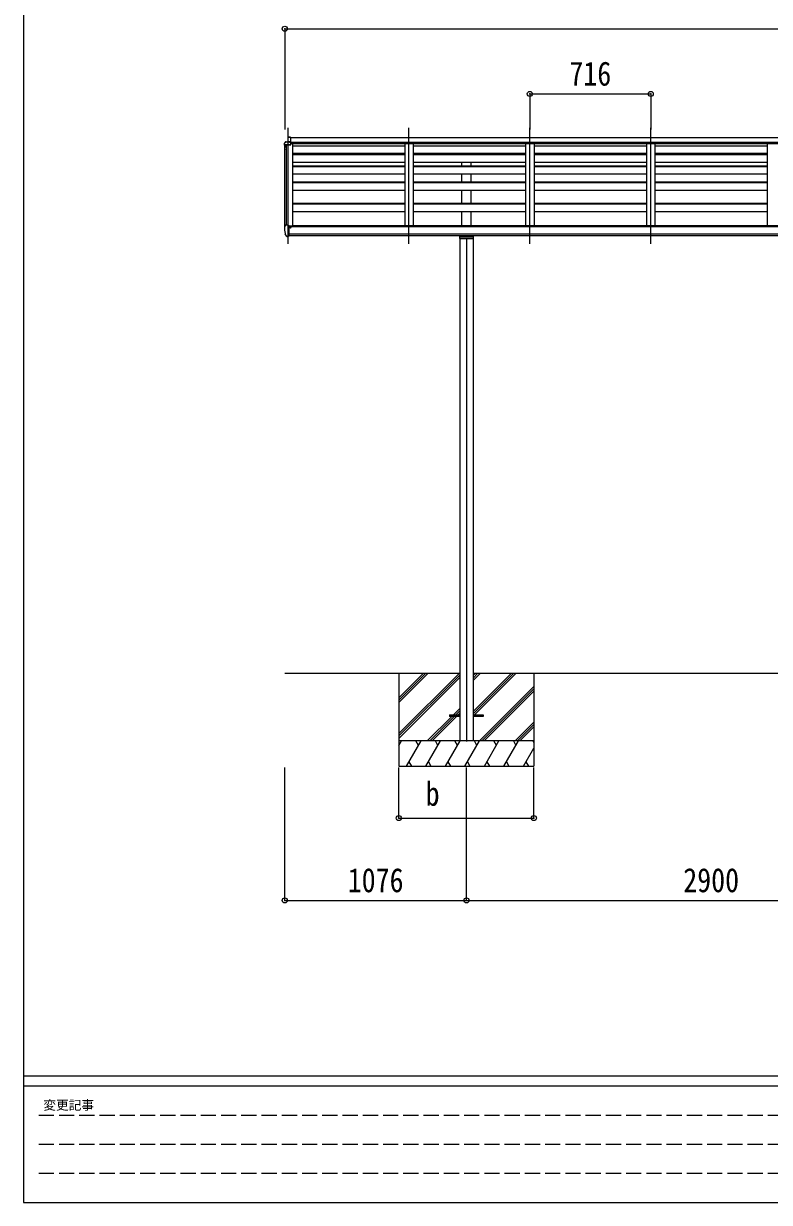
# Model space of a CAD drawing. Units: millimetres at full size. Extents: x -8385 to 8479, y -5853 to 5787.
# Drawn here: x -8385 to -3966, y -5853 to 1134 of the extents above; entities that cross this region are included whole.
import ezdxf
from ezdxf.enums import TextEntityAlignment as Align

# ---------------------------------------------------------------- set-up
doc = ezdxf.new("R2010")
doc.units = ezdxf.units.MM
doc.header["$LTSCALE"] = 30
doc.header["$PDMODE"] = 32
doc.header["$PDSIZE"] = 30
doc.linetypes.add('DASHED3', pattern=[4, 3, -1])
for name, color, linetype, lineweight in [('0-0_0', 7, 'Continuous', 9), ('0-1_本体', 4, 'Continuous', 9), ('0-2_部品', 7, 'Continuous', 9), ('0-8_PARTS2', 2, 'Continuous', 9), ('0-A_寸法', 6, 'Continuous', 9), ('F-0_240', 7, 'Continuous', 9)]:
    doc.layers.add(name, color=color, linetype=linetype, lineweight=lineweight)
doc.styles.add('ＭＳ ゴシック', font='')
doc.styles.get('ＭＳ ゴシック').set_extended_font_data('MS Gothic')

msp = doc.modelspace()

# ---------------------------------------------------------------- linework, layer by layer
at = {"layer": '0-0_0'}
for p, q in [((-5801.42, -2717.9), (-6837.92, -2717.9)), ((-6161.92, -2717.9), (-6161.92, -3267.89)), ((-6161.92, -3074.2), (-5805.61, -2717.9)), ((-6161.92, -2862.07), (-6017.74, -2717.9)), ((-6161.92, -2876.21), (-6003.6, -2717.9)), ((-6161.92, -2890.36), (-5989.45, -2717.9)), ((-2901.42, -2717.9), (-5722.42, -2717.9)), ((-5722.42, -2943.07), (-5497.24, -2717.9)), ((-5722.42, -2957.21), (-5483.1, -2717.9)), ((-5722.42, -2759.23), (-5681.09, -2717.9)), ((-5722.42, -2745.08), (-5695.23, -2717.9)), ((-5722.42, -2730.94), (-5709.37, -2717.9)), ((-5714.46, -2963.4), (-5468.95, -2717.9)), ((-5361.92, -2717.9), (-5361.92, -3267.89)), ((-6161.92, -3088.35), (-5801.42, -2727.85)), ((-6161.92, -3102.49), (-5801.42, -2741.99)), ((-5685.11, -3117.9), (-5361.92, -2794.71)), ((-5670.97, -3117.9), (-5361.92, -2808.85)), ((-5656.82, -3117.9), (-5361.92, -2822.99)), ((-5838.97, -2963.4), (-5801.42, -2925.84)), ((-5993.47, -3117.9), (-5847.97, -2972.4)), ((-5979.33, -3117.9), (-5833.83, -2972.4)), ((-5965.19, -3117.9), (-5819.69, -2972.4)), ((-5824.83, -2963.4), (-5801.42, -2939.98)), ((-5810.69, -2963.4), (-5801.42, -2954.12)), ((-5472.97, -3117.9), (-5361.92, -3006.84)), ((-5458.83, -3117.9), (-5361.92, -3020.98)), ((-5444.69, -3117.9), (-5361.92, -3035.12)), ((-6161.92, -3145.4), (-6146.04, -3117.89)), ((-5361.92, -3117.9), (-6161.92, -3117.9)), ((-6117.17, -3267.89), (-6030.57, -3117.9)), ((-6045.57, -3143.88), (-6060.57, -3117.89)), ((-6001.7, -3267.89), (-5915.1, -3117.89)), ((-5930.1, -3143.88), (-5945.1, -3117.9)), ((-5886.23, -3267.89), (-5799.63, -3117.9)), ((-5814.63, -3143.88), (-5829.63, -3117.89)), ((-5770.76, -3267.89), (-5684.16, -3117.9)), ((-5699.16, -3143.88), (-5714.16, -3117.89)), ((-5655.29, -3267.89), (-5568.69, -3117.9)), ((-5583.69, -3143.88), (-5598.69, -3117.89)), ((-5539.82, -3267.89), (-5453.22, -3117.9)), ((-5483.22, -3117.9), (-5468.22, -3143.88)), ((-5367.75, -3117.9), (-5361.92, -3127.99)), ((-5424.35, -3267.89), (-5361.92, -3159.76)), ((-6161.92, -3267.89), (-5361.92, -3267.89)), ((-6102.17, -3241.92), (-6087.17, -3267.89)), ((-5986.7, -3241.92), (-5971.7, -3267.89)), ((-5871.23, -3241.91), (-5856.23, -3267.89)), ((-5755.76, -3241.91), (-5740.76, -3267.89)), ((-5640.29, -3241.92), (-5625.29, -3267.89)), ((-5524.82, -3241.92), (-5509.82, -3267.89)), ((-5409.35, -3241.92), (-5394.35, -3267.89))]:
    msp.add_line(p, q, dxfattribs=at)
at = {"layer": '0-1_本体'}
for p, q in [((-6804.42, 458.5), (-1819.42, 458.5)), ((-6804.42, 431.39), (-1819.42, 431.39)), ((-6801.42, 429.13), (-1822.42, 429.13)), ((-6801.42, 423.48), (-1822.42, 423.48)), ((-6801.42, 422.58), (-1822.42, 422.58)), ((-6792.92, 422.58), (-6792.92, -66.04)), ((-6126.92, 422.58), (-6126.92, -64.38)), ((-6076.92, 422.58), (-6076.92, -64.38)), ((-5410.92, 422.58), (-5410.92, -64.38)), ((-5360.92, 422.58), (-5360.92, -64.38)), ((-4694.92, 422.58), (-4694.92, -64.38)), ((-4644.92, 422.58), (-4644.92, -64.38)), ((-3978.92, 422.58), (-3978.92, -64.38)), ((-6837.92, -67.45), (-6837.92, 414.98)), ((-6828.22, -60.9), (-6828.22, 415.61)), ((-6126.91, 407.13), (-6792.92, 407.13)), ((-6126.91, 362.6), (-6792.92, 362.6)), ((-6126.91, 360.6), (-6792.92, 360.6)), ((-6792.92, 358.43), (-6126.92, 358.43)), ((-6126.92, 355.87), (-6792.92, 355.87)), ((-5410.91, 407.13), (-6076.92, 407.13)), ((-5410.91, 362.6), (-6076.92, 362.6)), ((-5410.91, 360.6), (-6076.92, 360.6)), ((-6076.92, 358.43), (-5410.92, 358.43)), ((-5410.92, 355.87), (-6076.92, 355.87)), ((-5789.42, 358.43), (-5789.42, 360.6)), ((-5734.42, 358.43), (-5734.42, 360.6)), ((-4694.91, 407.13), (-5360.92, 407.13)), ((-4694.91, 362.6), (-5360.92, 362.6)), ((-4694.91, 360.6), (-5360.92, 360.6)), ((-5360.92, 358.43), (-4694.92, 358.43)), ((-4694.92, 355.87), (-5360.92, 355.87)), ((-3978.91, 407.13), (-4644.92, 407.13)), ((-3978.91, 362.6), (-4644.92, 362.6)), ((-3978.91, 360.6), (-4644.92, 360.6)), ((-4644.92, 358.43), (-3978.92, 358.43)), ((-3978.92, 355.87), (-4644.92, 355.87)), ((-6126.92, 311.13), (-6792.92, 311.13)), ((-6792.92, 291.37), (-6126.92, 291.37)), ((-6792.92, 287.35), (-6126.92, 287.35)), ((-5410.92, 311.13), (-6076.92, 311.13)), ((-6076.92, 291.37), (-5410.92, 291.37)), ((-6076.92, 287.35), (-5410.92, 287.35)), ((-5789.42, 291.37), (-5789.42, 311.13)), ((-5734.42, 291.37), (-5734.42, 311.13)), ((-4694.92, 311.13), (-5360.92, 311.13)), ((-5360.92, 291.37), (-4694.92, 291.37)), ((-5360.92, 287.35), (-4694.92, 287.35)), ((-3978.92, 311.13), (-4644.92, 311.13)), ((-4644.92, 291.37), (-3978.92, 291.37)), ((-4644.92, 287.35), (-3978.92, 287.35)), ((-6792.92, 242.91), (-6126.92, 242.91)), ((-6076.92, 242.91), (-5410.92, 242.91)), ((-5789.42, 194.94), (-5789.42, 242.91)), ((-5734.42, 194.94), (-5734.42, 242.91)), ((-5360.92, 242.91), (-4694.92, 242.91)), ((-4644.92, 242.91), (-3978.92, 242.91)), ((-6792.92, 194.94), (-6126.92, 194.94)), ((-6126.92, 189.54), (-6792.92, 189.54)), ((-6792.92, 145.49), (-6126.92, 145.49)), ((-6076.92, 194.94), (-5410.92, 194.94)), ((-5410.92, 189.54), (-6076.92, 189.54)), ((-6076.92, 145.49), (-5410.92, 145.49)), ((-5789.42, 69.44), (-5789.42, 145.49)), ((-5734.42, 69.44), (-5734.42, 145.49)), ((-5360.92, 194.94), (-4694.92, 194.94)), ((-4694.92, 189.54), (-5360.92, 189.54)), ((-5360.92, 145.49), (-4694.92, 145.49)), ((-4644.92, 194.94), (-3978.92, 194.94)), ((-3978.92, 189.54), (-4644.92, 189.54)), ((-4644.92, 145.49), (-3978.92, 145.49)), ((-6792.92, 69.44), (-6126.92, 69.44)), ((-6126.92, 62.64), (-6792.92, 62.64)), ((-6792.92, 19.09), (-6126.92, 19.09)), ((-6076.92, 69.44), (-5410.92, 69.44)), ((-5410.92, 62.64), (-6076.92, 62.64)), ((-6076.92, 19.09), (-5410.92, 19.09)), ((-5789.42, -64.38), (-5789.42, 19.09)), ((-5734.42, -64.38), (-5734.42, 19.09)), ((-5360.92, 69.44), (-4694.92, 69.44)), ((-4694.92, 62.64), (-5360.92, 62.64)), ((-5360.92, 19.09), (-4694.92, 19.09)), ((-4644.92, 69.44), (-3978.92, 69.44)), ((-3978.92, 62.64), (-4644.92, 62.64)), ((-4644.92, 19.09), (-3978.92, 19.09)), ((-6816.42, -66.04), (-6792.91, -66.04)), ((-6787.92, -71), (-6787.92, -64.3)), ((-1835.92, -64.3), (-6787.92, -64.3)), ((-1812.42, -71), (-6811.42, -71)), ((-6811.42, -112.23), (-1812.42, -112.23)), ((-1812.42, -124.08), (-6811.42, -124)), ((-5801.42, -140.81), (-5801.42, -3117.9)), ((-5722.42, -140.81), (-5722.42, -3117.9))]:
    msp.add_line(p, q, dxfattribs=at)
msp.add_circle((-6803.94, -75.74), 3, dxfattribs=at)
at = {"layer": '0-2_部品'}
for p, q in [((-6839.92, 413.23), (-6839.92, 424.3)), ((-6833.01, 433.11), (-6837.07, 427.3)), ((-6829.92, 433.67), (-6832.25, 433.53)), ((-6829.92, 433.67), (-6817.92, 433.67)), ((-6816.42, 460.51), (-6817.92, 460.51)), ((-6817.92, 460.51), (-6817.92, 458.12)), ((-6817.92, 432.02), (-6817.92, 458.12)), ((-6804.42, 432.75), (-6817.92, 433.57)), ((-6804.42, 432.54), (-6817.92, 433.29)), ((-6804.42, 431.27), (-6817.92, 432.02)), ((-6817.92, 432.02), (-6801.42, 429.53)), ((-6816.42, 460.51), (-6816.42, 458.8)), ((-6804.42, 459.77), (-6816.42, 460.5)), ((-6816.42, 458.8), (-6816.42, 458.78)), ((-6804.42, 459.77), (-6804.42, 431.27)), ((-6801.42, 415.61), (-6801.42, 429.53)), ((-6838.42, 413.23), (-6838.42, 413.86)), ((-6837.07, 416.86), (-6832.5, 417.11)), ((-6836.99, 415.36), (-6832.42, 415.62)), ((-6832.5, 417.11), (-6801.42, 417.11)), ((-6832.5, 415.61), (-6801.42, 415.61)), ((-6833.01, -61.39), (-6837.07, -67.2)), ((-6817.92, -129.32), (-6817.92, -60.82)), ((-6816.42, -61.74), (-6817.92, -61.74)), ((-6816.42, -61.74), (-6816.42, -67.91)), ((-6839.92, -70.19), (-6839.92, -70.82)), ((-6825.54, -127.51), (-6835.28, -112.13)), ((-6819.42, -129.23), (-6823.12, -129)), ((-6819.42, -129.23), (-6817.92, -129.32)), ((-6811.42, -70.56), (-6817.92, -70.16)), ((-6817.92, -127.12), (-6817.42, -127.12)), ((-6817.42, -127.12), (-6816.92, -126.12)), ((-6811.42, -126.12), (-6816.92, -126.12)), ((-6806.94, -75.74), (-6806.42, -75.74)), ((-6806.42, -75.74), (-6806.12, -75.74)), ((-5723.42, -131.55), (-5800.42, -131.55))]:
    msp.add_line(p, q, dxfattribs=at)
at = {"layer": '0-2_部品', "color": 4}
for p, q in [((-5861.92, -2963.4), (-5801.42, -2963.4)), ((-5861.92, -2963.4), (-5861.92, -2972.4)), ((-5801.42, -2972.4), (-5861.92, -2972.4)), ((-5722.42, -2963.4), (-5661.92, -2963.4)), ((-5661.92, -2972.4), (-5722.42, -2972.4)), ((-5661.92, -2963.4), (-5661.92, -2972.4))]:
    msp.add_line(p, q, dxfattribs=at)
at = {"layer": '0-2_部品'}
for points in [[(-6804.42, 458.61), (-6808.02, 458.66), (-6816.42, 458.78)], [(-6817.92, -60.82), (-6829.92, -60.82), (-6832.25, -60.97)], [(-6811.42, -126.12), (-6811.42, -67.91), (-6816.42, -67.91)], [(-6817.92, -115.43), (-6814.75, -115.02), (-6811.42, -114.6)], [(-6806.12, -74.55), (-6806.12, -75.74), (-6801.42, -75.74)], [(-6801.42, -74.12), (-6801.42, -75.74), (-6800.94, -75.74)], [(-5803.42, -124.22), (-5803.42, -140.81), (-5720.42, -140.81), (-5720.42, -124.22)]]:
    msp.add_lwpolyline(points, dxfattribs=at)
for centre, radius, start, end in [((-6836.92, 424.3), 3, 93, 180), ((-6832.19, 432.53), 1, 93.5, 145), ((-6836.92, 413.86), 3, 93, 180), ((-6637.92, 413.23), 202, 180, 188.0693), ((-6836.92, 413.86), 1.5, 93, 180), ((-6637.92, 413.23), 200.5, 180, 184.04721), ((-6836.92, -70.19), 3, 93, 180), ((-6832.19, -61.96), 1, 93.5, 145), ((-6647.42, -70.82), 192.49, 180.0008, 192.1233), ((-6832.69, -110.63), 3, 191.83348, 210), ((-6822.94, -126.01), 3, 210, 266.5), ((-6803.92, -75.74), 2.5, 151.64236, 180), ((-6803.92, -75.74), 2.5, 0, 151.64236)]:
    msp.add_arc(centre, radius, start, end, dxfattribs=at)
msp.add_ellipse((-6774.58, 457.86), major_axis=(-43.33, 0.25), ratio=0.060879, start_param=6.0196548, end_param=6.2835435, dxfattribs=at)
at = {"layer": '0-8_PARTS2', "color": 6}
for p, q in [((-6837.92, 1102.72), (-1785.92, 1102.72)), ((-5385.92, 716.82), (-4669.92, 716.82))]:
    msp.add_line(p, q, dxfattribs=at)
at = {"layer": '0-8_PARTS2'}
for p, q in [((-6817.92, -171.38), (-6817.92, 515.53)), ((-6101.92, -171.38), (-6101.92, 515.53)), ((-5385.92, -171.38), (-5385.92, 515.53)), ((-4669.92, -171.38), (-4669.92, 515.53)), ((-5761.92, -138.01), (-5761.92, -3120.69))]:
    msp.add_line(p, q, dxfattribs=at)
at = {"layer": '0-A_寸法'}
for p, q in [((-6837.92, 1102.72), (-6837.92, 506.63)), ((-5385.92, 716.82), (-5385.92, 506.63)), ((-4669.92, 716.82), (-4669.92, 506.63)), ((-6837.92, -4063.08), (-6837.92, -3275.9)), ((-6161.92, -3574.55), (-6161.92, -3275.9)), ((-5761.92, -4063.08), (-5761.92, -3275.9)), ((-5361.92, -3574.55), (-5361.92, -3275.9)), ((-6161.92, -3574.55), (-5361.92, -3574.55)), ((-6837.92, -4063.08), (-5761.92, -4063.08)), ((-5761.92, -4063.08), (-2861.92, -4063.08))]:
    msp.add_line(p, q, dxfattribs=at)
for p in [(-6837.92, 1102.72), (-5385.92, 716.82), (-4669.92, 716.82), (-6161.92, -3574.55), (-5361.92, -3574.55), (-6837.92, -4063.08), (-5761.92, -4063.08)]:
    msp.add_point(p, dxfattribs=at)
at = {"layer": 'F-0_240', "color": 5}
for p, q in [((-8385.45, 5787.34), (-8385.45, -5852.66)), ((-8385.45, -5102.66), (8054.55, -5102.66)), ((-8385.45, -5162.66), (5387.79, -5162.66)), ((-8385.45, -5852.66), (8054.55, -5852.66))]:
    msp.add_line(p, q, dxfattribs=at)
at = {"layer": 'F-0_240', "color": 4, "linetype": 'DASHED3'}
for p, q in [((-8295.46, -5335.16), (-3492.21, -5335.16)), ((-8295.46, -5507.66), (-3492.21, -5507.66)), ((-8295.46, -5680.16), (-3492.21, -5680.16))]:
    msp.add_line(p, q, dxfattribs=at)

# ---------------------------------------------------------------- texts
at = {"layer": '0-A_寸法', "color": 7, "style": 'ＭＳ ゴシック', "width": 0.85}
for s, p in [('716', (-5151.67, 722.82)), ('b', (-6003.17, -3544.55)), ('1076', (-6464.92, -4057.08)), ('2900', (-4476.92, -4057.08))]:
    msp.add_text(s, height=143, dxfattribs=at).set_placement(p, align=Align.BOTTOM_LEFT)
at = {"layer": 'F-0_240', "style": 'ＭＳ ゴシック'}
msp.add_text('変更記事', height=54.99, dxfattribs=at).set_placement((-8268.23, -5320.16), align=Align.BOTTOM_LEFT)

doc.saveas('drawing.dxf')
